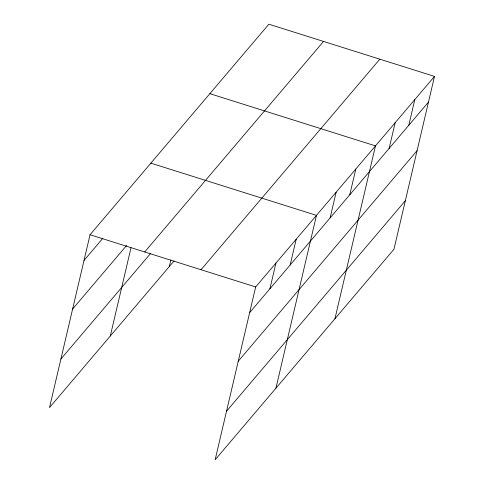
<?xml version="1.0" encoding="UTF-8"?>
<svg xmlns="http://www.w3.org/2000/svg" width="484" height="484" viewBox="0 0 484 484"><rect width="100%" height="100%" fill="white"/><g stroke="black" fill="none" stroke-linecap="round" stroke-linejoin="round"><path stroke-width="0.73" d="M434.499 76.399L255.673 286.945L215.132 459.8L393.958 249.254L434.499 76.399L268.868 24.2L90.042 234.746L49.501 407.601L174.113 260.888M110.304 336.011L131.007 247.729M169.315 266.533L170.87 259.914M269.909 288.803L275.94 263.084M290.176 264.942L296.208 239.223M275.928 388.216L316.476 215.362L150.845 163.156M330.112 217.921L336.144 192.202M349.781 194.762L355.813 169.043M334.94 318.738L375.487 145.884L209.856 93.678M389.124 148.437L395.156 122.724M408.792 125.277L414.824 99.559M84.01 260.459L102.832 238.303M72.624 309.016L126.669 245.388M144.704 251.97L323.53 41.424M60.893 359.043L150.476 253.568M201.017 269.721L379.843 59.175M249.641 312.664L428.467 102.118M238.249 361.221L417.075 150.675M226.518 411.243L405.344 200.703M90.042 234.746L255.673 286.945"/></g></svg>
